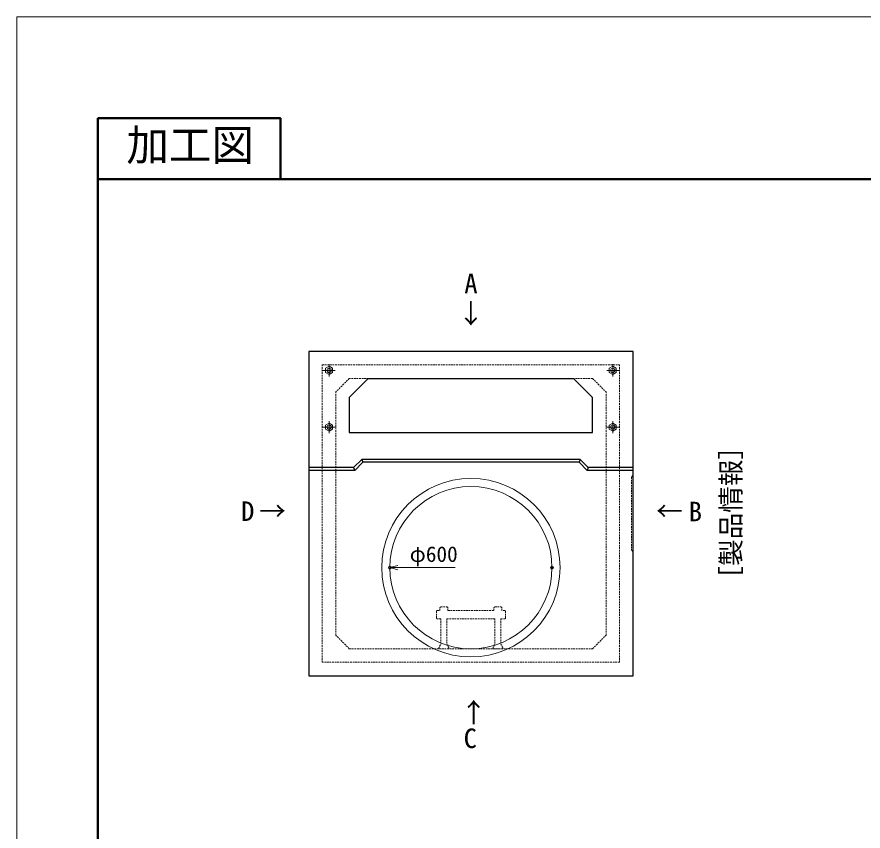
# Model space of a CAD drawing. Units: millimetres, scale not verified. Extents: x -4455 to 4455, y -3150 to 3150.
# Drawn here: x -4455 to -1324, y 138 to 3150 of the extents above; entities that cross this region are included whole.
import ezdxf
from ezdxf.enums import TextEntityAlignment as Align

# ---------------------------------------------------------------- set-up
doc = ezdxf.new("R2010")
doc.units = ezdxf.units.MM
doc.header["$LTSCALE"] = 20
doc.header["$PDMODE"] = 32
doc.header["$PDSIZE"] = 10
doc.linetypes.add('USER1', pattern=[9.525, 6.35, -3.175])
for name, color, linetype, lineweight in [('0-0_D-TTL', 158, 'Continuous', 20), ('0-1_Defpoints', 7, 'Continuous', 18), ('0-3_D-TTL-TXT', 7, 'Continuous', 13), ('0-5_D-STR-DIM', 3, 'Continuous', 18), ('0-6_0', 7, 'Continuous', 18), ('0-7_D-STR', 7, 'Continuous', 25), ('0-8_D-STR-STR3', 2, 'USER1', 13), ('0-9_D-STR-STR2', 1, 'Continuous', 13), ('0-A_D-STR-STR4', 143, 'USER1', 13), ('0-B_D-STR-STR1', 7, 'USER1', 13)]:
    doc.layers.add(name, color=color, linetype=linetype, lineweight=lineweight)
doc.layers.add('0-4_D-STR-TXT', color=7, linetype='Continuous')
doc.styles.add('ＭＳ ゴシック', font='')
doc.styles.get('ＭＳ ゴシック').set_extended_font_data('MS Gothic')

# ---------------------------------------------------------------- blocks, each defined once
blk = doc.blocks.new('A$C4DE05FD1')
at = {"layer": '0-0_D-TTL', "color": 143, "lineweight": 50}
for p, q in [((4000, 79000), (4000, 4000)), ((4000, 76000), (114800, 76000))]:
    blk.add_line(p, q, dxfattribs=at)
blk.add_lwpolyline([(4000, 79000), (13000, 79000), (13000, 76000)], dxfattribs=at)
at = {"layer": '0-1_Defpoints', "color": 143}
for q in [(0, 0), (118800, 84000)]:
    blk.add_line((0, 84000), q, dxfattribs=at)
at = {"layer": '0-3_D-TTL-TXT', "style": 'ＭＳ ゴシック'}
blk.add_text('加工図', height=1539, dxfattribs=at).set_placement((5399.8, 76447.4), align=Align.BOTTOM_LEFT)
blk = doc.blocks.new('A$C1BF34DBF')
at = {"layer": '0-8_D-STR-STR3'}
for p, q in [((-1635, 0), (-2365, 0)), ((-2365, 0), (-2365, -80)), ((-1635, 0), (-1635, -80)), ((1635, 0), (2365, 0)), ((1635, 0), (1635, -80)), ((2365, 0), (2365, -80)), ((-2220, -300), (-2280, -300)), ((-2220, -2220), (-2220, -300)), ((-1780, -300), (-1720, -300)), ((-1780, -2220), (-1780, -300)), ((1780, -300), (1720, -300)), ((1780, -2220), (1780, -300)), ((2220, -2220), (2220, -300)), ((2220, -300), (2280, -300)), ((-2550, -2780), (-2550, -2260)), ((-2220, -2220), (-2510, -2220)), ((-1780, -2220), (1780, -2220)), ((2220, -2220), (2510, -2220)), ((2550, -2780), (2550, -2260)), ((-2510, -2820), (-2300, -2820)), ((-2300, -2820), (-2300, -3010)), ((-2220, -3090), (-1780, -3090)), ((-1700, -2820), (-1700, -3010)), ((-1700, -2820), (1700, -2820)), ((1700, -2820), (1700, -3010)), ((1780, -3090), (2220, -3090)), ((2300, -2820), (2300, -3010)), ((2510, -2820), (2300, -2820))]:
    blk.add_line(p, q, dxfattribs=at)
for centre, radius, start, end in [((-2679, -327.8), 400, 3.97846, 38.27098), ((-1321, -327.8), 400, 141.72902, 176.02154), ((1321, -327.8), 400, 3.97846, 38.27098), ((2679, -327.8), 400, 141.72902, 176.02154), ((-2510, -2260), 40, 90, 180), ((2510, -2260), 40, 0, 90), ((-2510, -2780), 40, 180, 270), ((-2220, -3010), 80, 180, 270), ((-1780, -3010), 80, 270, 0), ((1780, -3010), 80, 180, 270), ((2220, -3010), 80, 270, 0), ((2510, -2780), 40, 270, 0)]:
    blk.add_arc(centre, radius, start, end, dxfattribs=at)
blk = doc.blocks.new('A$C15421989')
at = {"layer": '0-9_D-STR-STR2'}
for p, q in [((450, 0), (-450, 0)), ((450, 0), (-450, 0)), ((0, 450), (0, -450)), ((0, 450), (0, -450))]:
    blk.add_line(p, q, dxfattribs=at)
blk.add_lwpolyline([(259.8, 150), (0, 300), (-259.8, 150), (-259.8, -150), (0, -300), (259.8, -150)], close=True, dxfattribs=at)
blk.add_circle((0, 0), 160, dxfattribs=at)
blk = doc.blocks.new('A$C70CC1A47')
at = {"layer": '0-B_D-STR-STR1'}
for p, q in [((0, 2820), (120, 2700)), ((120, -2700), (120, 2700)), ((120, -2700), (0, -2820))]:
    blk.add_line(p, q, dxfattribs=at)
blk = doc.blocks.new('A$C153C327F')
at = {"layer": '0-7_D-STR'}
for p, q in [((-12000, 24000), (-12000, 0)), ((12000, 24000), (-12000, 24000)), ((-9000, 20600), (-7600, 22000)), ((-7600, 22000), (7600, 22000)), ((9000, 20600), (7600, 22000)), ((-8682.8, 15400), (-8082.8, 16000)), ((-8600, 15200), (-8000, 15800)), ((8082.8, 16000), (-8082.8, 16000)), ((-8082.8, 16000), (-8000, 15800)), ((8000, 15800), (-8000, 15800)), ((8082.8, 16000), (8000, 15800)), ((8600, 15200), (8000, 15800)), ((8682.8, 15400), (8082.8, 16000)), ((-8682.8, 15400), (-12000, 15400)), ((-8600, 15200), (-12000, 15200)), ((-8682.8, 15400), (-8600, 15200)), ((8682.8, 15400), (8600, 15200)), ((12000, 15200), (8600, 15200)), ((12000, 15400), (8682.8, 15400))]:
    blk.add_line(p, q, dxfattribs=at)
at = {"layer": '0-7_D-STR', "linetype": 'USER1', "lineweight": 13}
for p, q in [((-11000, 1000), (-11000, 23000)), ((-11000, 23000), (11000, 23000)), ((11000, 1000), (11000, 23000)), ((-9000, 22000), (-10000, 21000)), ((9000, 22000), (-9000, 22000)), ((9000, 22000), (10000, 21000)), ((-10000, 3000), (-10000, 21000)), ((10000, 3000), (10000, 21000)), ((-9000, 2000), (-10000, 3000)), ((9000, 2000), (10000, 3000)), ((-9000, 2000), (9000, 2000)), ((11000, 1000), (-11000, 1000))]:
    blk.add_line(p, q, dxfattribs=at)
at = {"layer": '0-7_D-STR'}
for points in [[(-12000, 0), (12000, 0), (12000, 24000)], [(-9000, 20600), (-9000, 18000), (9000, 18000), (9000, 20600)]]:
    blk.add_lwpolyline(points, dxfattribs=at)
at = {"layer": '0-A_D-STR-STR4', "linetype": 'Continuous'}
for radius in [6600, 6000]:
    blk.add_circle((0, 8000), radius, dxfattribs=at)
at = {"layer": '0-7_D-STR'}
for p in [(-10500, 22600), (-10500, 18400)]:
    blk.add_blockref('A$C15421989', p, dxfattribs=at)
at = {"layer": '0-7_D-STR', "xscale": -1}
for p in [(10500, 22600), (10500, 18400)]:
    blk.add_blockref('A$C15421989', p, dxfattribs=at)
at = {"layer": '0-B_D-STR-STR1', "rotation": 180}
blk.add_blockref('A$C70CC1A47', (12000, 12000), dxfattribs=at)
blk = doc.blocks.new('_Open30')
at = {"layer": '0-6_0'}
blk.add_line((0, 0), (-20, 0), dxfattribs=at)
blk.add_lwpolyline([(-20, 5.36), (0, 0), (-20, -5.36)], dxfattribs=at)
blk = doc.blocks.new('A$C3ACB2ED8')
at = {"layer": '0-4_D-STR-TXT', "style": 'ＭＳ ゴシック'}
for s, p in [('A', (-489.4, 15867.8)), ('↓', (-981.1, 13644.9)), ('D', (-17010.8, -974)), ('→', (-15665.3, -974)), ('←', (13708.6, -974)), ('B', (16119.7, -1001.1)), ('C', (-535.5, -17779.1))]:
    blk.add_text(s, height=1443, dxfattribs=at).set_placement(p, align=Align.BOTTOM_LEFT)
for s, rotation, p in [('［製品情報］', 90, (20391, -5842.6)), ('←', 270, (-974, -13708.6))]:
    blk.add_text(s, height=1443, rotation=rotation, dxfattribs=at).set_placement(p, align=Align.BOTTOM_LEFT)
blk = doc.blocks.new('A$C752B5D79')
at = {"layer": '0-4_D-STR-TXT'}
blk.add_blockref('A$C3ACB2ED8', (0, 0), dxfattribs=at)

msp = doc.modelspace()

# ---------------------------------------------------------------- linework, layer by layer
at = {"layer": '0-1_Defpoints'}
for p in [(-3075, 1112.5), (-2475, 1112.5)]:
    msp.add_point(p, dxfattribs=at)
at = {"layer": '0-5_D-STR-DIM'}
msp.add_line((-2833.63, 1112.5), (-3045, 1112.5), dxfattribs=at)

# ---------------------------------------------------------------- block references
at = {"layer": '0-0_D-TTL', "xscale": 0.075, "yscale": 0.075}
msp.add_blockref('A$C4DE05FD1', (-4455, -3150), dxfattribs=at)
at = {"layer": '0-4_D-STR-TXT', "xscale": 0.05, "yscale": 0.05}
msp.add_blockref('A$C752B5D79', (-2775, 1312.5), dxfattribs=at)
at = {"layer": '0-5_D-STR-DIM', "xscale": 1.5, "yscale": 1.5, "rotation": 180}
msp.add_blockref('_Open30', (-3075, 1112.5), dxfattribs=at)
at = {"layer": '0-7_D-STR', "xscale": 0.05, "yscale": 0.05}
msp.add_blockref('A$C153C327F', (-2775, 712.5), dxfattribs=at)
at = {"layer": '0-7_D-STR', "xscale": -0.05, "yscale": 0.05, "rotation": 180}
msp.add_blockref('A$C1BF34DBF', (-2775, 812.5), dxfattribs=at)

# ---------------------------------------------------------------- texts
at = {"layer": '0-5_D-STR-DIM', "style": 'ＭＳ ゴシック'}
msp.add_text('φ600', height=57.77, dxfattribs=at).set_placement((-3001.57, 1116.4), align=Align.BOTTOM_LEFT)

doc.saveas('drawing.dxf')
